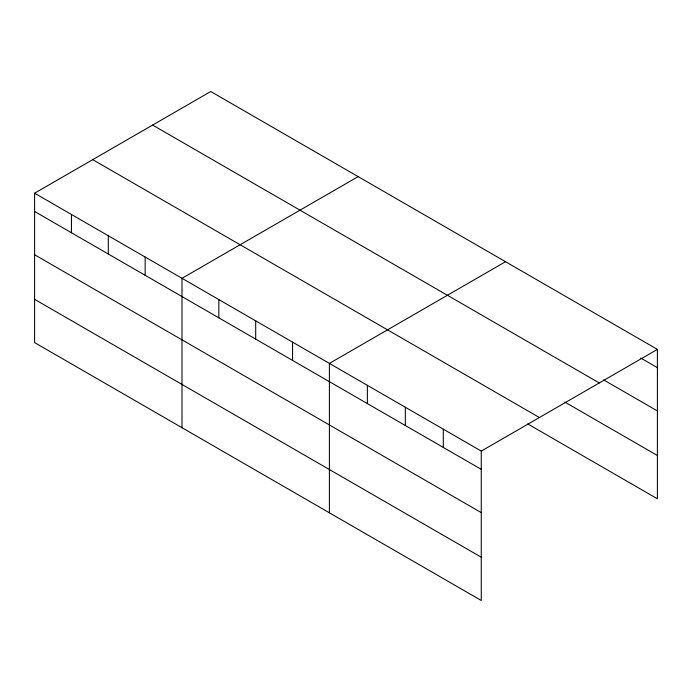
<?xml version="1.0" encoding="UTF-8"?>
<svg xmlns="http://www.w3.org/2000/svg" width="692" height="692" viewBox="0 0 692 692"><rect width="100%" height="100%" fill="white"/><g stroke="black" fill="none" stroke-linecap="round" stroke-linejoin="round"><path stroke-width="1.04" d="M34.6 193.206L481.26 451.089L481.26 600.483L34.6 342.609L34.6 193.206L210.74 91.517L657.4 349.391L657.4 498.794L527.762 423.945M358.136 176.616L181.996 278.305L181.996 427.708M505.532 261.714L329.401 363.404L329.401 512.807M481.26 451.089L657.4 349.391M640.731 358.032L657.4 367.66M603.692 379.925L657.4 410.936M152.612 125.07L599.272 382.953M564.802 402.052L657.4 455.518M92.728 159.644L539.388 417.527M34.6 211.467L481.26 469.349M34.6 254.743L481.26 512.625M34.6 299.333L481.26 557.207M443.295 429.161L443.295 447.43M405.33 407.242L405.33 425.511M367.365 385.323L367.365 403.592M292.552 342.133L292.552 360.394M255.694 320.854L255.694 339.123M218.845 299.584L218.845 317.844M145.147 257.035L145.147 275.295M108.298 235.756L108.298 254.016M71.449 214.477L71.449 232.746"/></g></svg>
